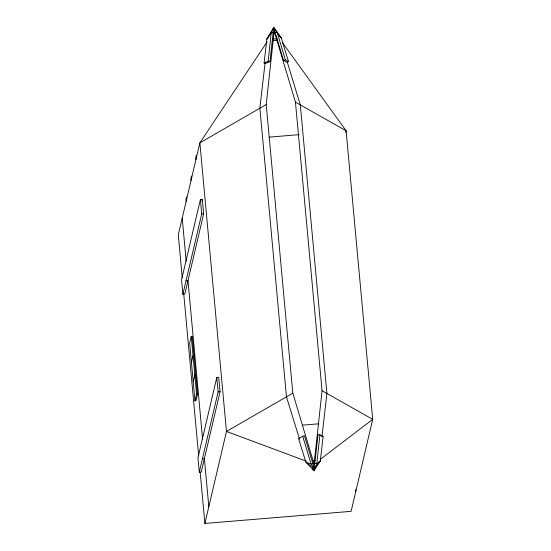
<?xml version="1.0" encoding="UTF-8"?>
<svg xmlns="http://www.w3.org/2000/svg" width="551" height="551" viewBox="0 0 551 551"><rect width="100%" height="100%" fill="white"/><g stroke="black" fill="none" stroke-linecap="round" stroke-linejoin="round"><path stroke-width="0.83" d="M264.101 62.972L268.137 61.299L271.264 32.523L273.689 27.55L281.313 37.964L288.531 61.643L286.706 62.256L283.558 60.479L273.689 27.55L266.849 39.155L264.101 62.972L265.947 63.275L269.983 61.602L273.689 27.55L281.313 37.964L278.999 35.553M312.445 468.625L313.891 470.706L320.303 460.898L314.359 468.722L304.483 435.793L302.706 436.213L298.58 438.596L305.839 462.096L313.891 470.706L318.058 434.67L319.945 434.787L323.093 436.564L320.303 460.898L316.818 463.556L314.931 463.446L314.091 464.087L292.815 393.152L266.209 104.58L274.184 31.221L275.218 32.654L277.043 32.048L285.384 59.866L288.531 61.643M271.402 32.289L266.849 39.155L271.264 32.523L273.11 32.826L274.184 31.221L295.453 102.155L322.06 390.728L314.091 464.087L312.83 463.618L311.046 464.038L305.839 462.096L314.359 468.722L316.818 463.556L319.945 434.787M322.011 436.206L326.908 393.469L300.309 104.897L287.291 62.187M265.162 62.339L259.858 108.244L286.458 396.823L299.551 439.202M200.392 199.496L181.561 279.784L182.891 294.213L184.84 294.055L203.67 213.767L202.341 199.338L200.392 199.496L201.721 213.926L182.891 294.213M201.948 201.012L202.341 199.338M191.245 336.372L189.654 343.17L194.971 400.887L195.949 400.804L197.54 394.006L192.223 336.289L191.245 336.372L196.569 394.082L194.971 400.887M191.424 362.406L193.022 355.609L193.993 355.526M273.379 28.872L273.689 27.55L274.46 29.017M193.201 381.65L194.792 374.845L195.77 374.763M216.798 377.456L197.967 457.743L199.297 472.173L201.246 472.007L220.076 391.72L218.747 377.29L216.798 377.456L218.127 391.885L199.297 472.173M282.539 42.785L346.104 130.759L372.71 419.339L351.132 511.335L204.896 523.45L226.475 431.454L199.868 142.874L267.145 41.8M345.711 132.433L346.104 130.759L295.453 102.155M272.752 29.782L273.689 27.55M313.891 470.706L315.633 466.89M320.62 459.1L372.71 419.339L322.06 390.728M266.209 104.58L199.868 142.874L178.29 234.871L182.243 277.69M292.815 393.152L226.475 431.454L306.349 461.201M283.558 60.479L285.384 59.866M273.11 32.826L275.218 32.654M272.848 39.121L277.001 38.777M273.268 40.616L277.305 40.285M269.136 137.137L299.069 134.658M201.721 213.926L203.67 213.767M186.031 280.831L187.981 280.673L202.582 439.064M218.127 391.885L220.076 391.72M196.569 394.082L197.54 394.006M302.582 425.145L318.829 423.802M202.437 458.79L204.387 458.625L208.822 506.72M312.81 460.67L315.227 460.471M312.83 463.618L314.931 463.446M321.832 436.488L323.093 436.564M268.137 61.299L269.983 61.602M314.359 468.722L311.046 464.038L302.706 436.213M355.677 489.55L355.836 491.265M196.535 157.097L196.356 155.168L195.77 157.682L195.949 159.604M191.631 178.001L191.452 176.079L190.866 178.586L191.045 180.514M186.727 198.911L186.548 196.989L185.963 199.496L186.142 201.418M182.216 218.148L186.183 261.181M183.738 293.959L198.663 455.801M200.158 472.069L204.896 523.45"/></g></svg>
